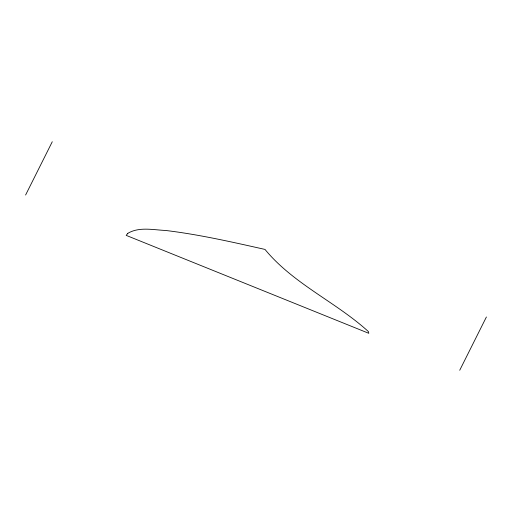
<?xml version="1.0" encoding="UTF-8"?>
<svg xmlns="http://www.w3.org/2000/svg" width="512" height="512" viewBox="0 0 512 512"><rect width="100%" height="100%" fill="white"/><g stroke="black" fill="none" stroke-linecap="round" stroke-linejoin="round"><path stroke-width="0.77" d="M25.6 195.014L52.275 141.741M459.725 370.259L486.4 316.986M127.814 233.331L126.202 235.379L368.8 333.312L368.429 331.603C335.936 302.003 293.318 283.891 264.992 249.421C232.077 242.042 199.11 234.49 165.581 230.464C153.203 229.907 139.072 226.605 127.814 233.331"/></g></svg>
